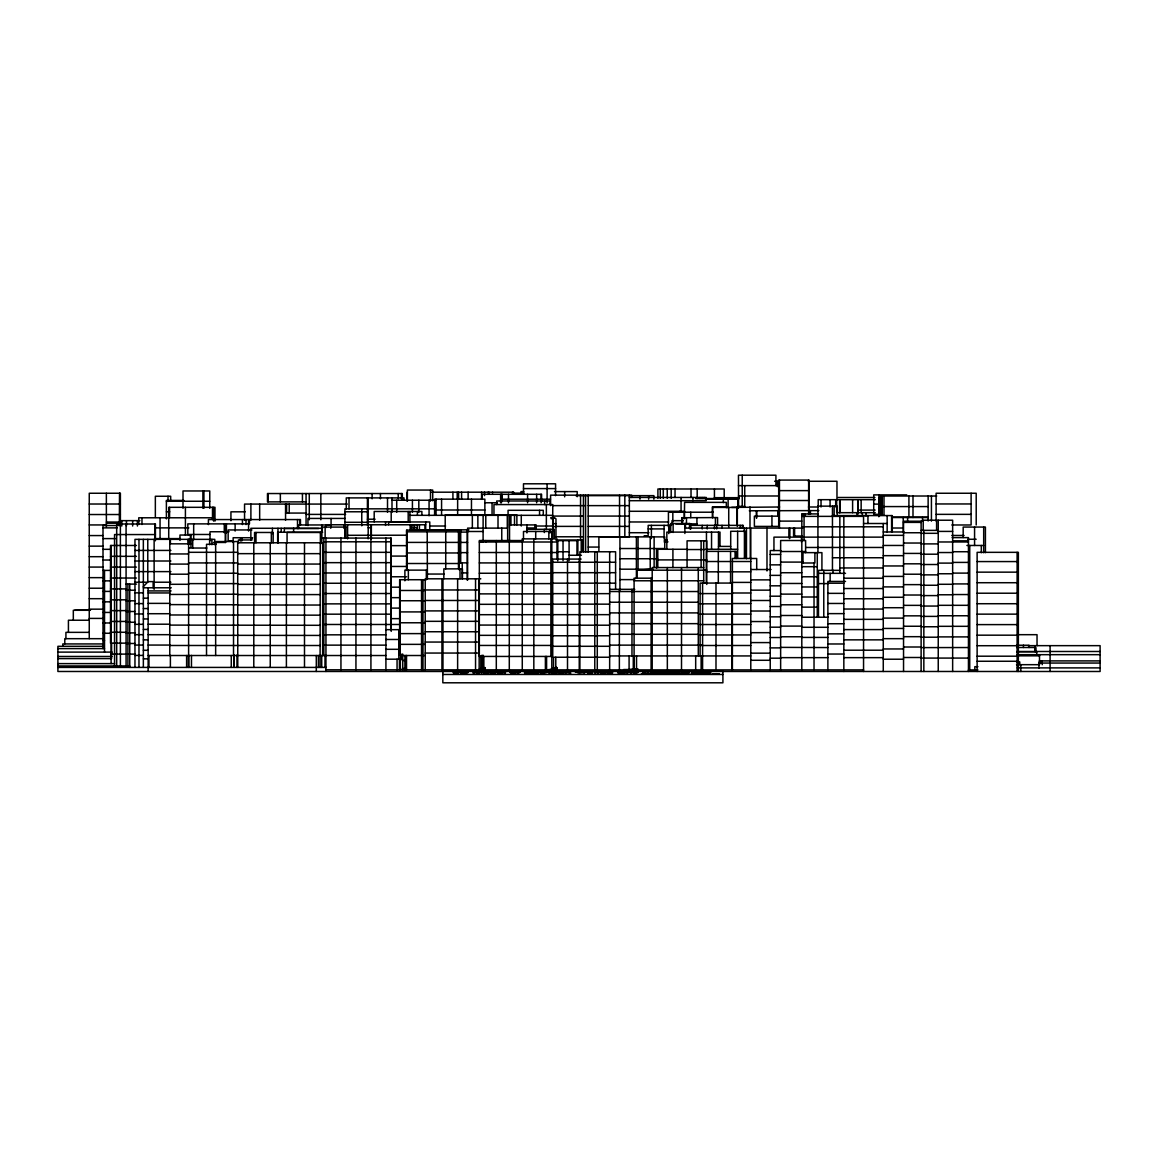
<?xml version="1.0" encoding="UTF-8"?>
<svg xmlns="http://www.w3.org/2000/svg" width="1158" height="1158" viewBox="0 0 1158 1158"><rect width="100%" height="100%" fill="white"/><g stroke="black" fill="none" stroke-linecap="round" stroke-linejoin="round"><path stroke-width="1.5" d="M320.086 667.413L320.274 542.784M675.36 674.014L677.271 674.202L675.317 673.84M712.416 674.014L714.312 674.202L712.358 673.84M715.181 673.797L716.469 673.695L714.732 673.898M143.36 586.57L148.137 581.62L153.145 581.62L153.145 587.786M551.222 518.813L554.407 517.698L555.97 518.813L555.97 537.37M680.962 674.144C690.371 673.609 677.56 674.072 680.947 674.13M556.332 667.298L551.816 668.702L551.816 531.479M644.398 673.739C638.84 673.753 646.757 674.564 644.47 673.797M691.355 674.043L693.049 673.985M649.291 674.086L647.163 674.072L649.305 674.057M477.429 672.914L481.612 671.973L481.612 673.073L480.498 672.147M480.469 672.147C479.05 675.172 474.129 670.468 474.215 673.073L473.101 673.073L473.101 671.973L477.4 672.914M557.041 668.702L546.59 669.889L546.59 656.441M641.489 673.811L644.253 674.014L643.443 674.057M630.401 669.527L638.058 669.063M525.746 672.523L531.797 671.973L528.048 672.422L531.971 673.073L525.746 672.697M557.041 668.267L553.553 667.833L556.998 667.573M704.701 673.753L705.772 674.202L704.339 673.898M637.045 578.189L637.045 570.185L652.128 569.186M641.662 570.185L653.329 569.403M642.082 673.739L642.878 673.739M642.56 673.753L641.489 673.956L643.226 674.173M551.078 517.887L554.407 517.698L551.063 517.698M493.337 673.087C497.636 672.103 487.561 672.436 492.888 672.986M695.524 674.217L696.566 673.71L694.018 673.985L696.103 674.028L694.51 674.028L695.321 674.173M602.652 672.364C598.339 672.697 608.095 672.595 603.014 672.364M693.106 672.364C688.793 672.697 698.549 672.595 693.468 672.364M700.662 673.695L699.143 673.956L701.068 674.217M645.18 673.855L643.631 673.855M701.241 674.159L702.747 674.043L699.736 673.999L702.689 673.84L701.068 673.753M609.759 672.364L608.022 672.682L611.525 672.682L606.908 672.682L612.539 673.073L612.539 671.973L610.194 672.262M463.736 672.943L466.804 672.509L461.81 672.103L461.81 672.943M651.954 674.144L653.358 673.956L650.535 673.71L653.908 673.956L651.94 673.768M774.615 481.279L778.929 481.279M808.327 481.279L836.973 481.279L836.973 500.14M738.471 485.622L778.856 485.622M523.488 488.589L555.579 488.589M778.697 490.616L809.037 490.616M523.778 491.6L521.013 491.6L521.013 493.105M554.508 491.6L577.205 491.6L577.205 496.724M431.702 492.193L513.718 492.193L513.718 494.292M512.907 493.105L523.778 493.105M906.757 494.886L873.725 494.886L873.725 514.311L879.067 514.311L879.067 494.886M575.844 495.653L653.865 495.653L653.865 499.17M738.471 495.986L778.856 495.986M936.735 496.015L879.877 496.015L879.877 515.571M629.344 497.448L706.235 497.448L706.235 500.69L629.344 500.69M838.03 497.491L874.898 497.491M879.877 497.448L878.806 497.448L878.806 516.743M714.428 497.679L739.296 497.679M695.697 498.519L739.296 498.519M501.588 499.214L541.09 499.214M542.06 499.214L550.484 499.214M706.235 499.098L738.558 499.098M875.303 499.677L818.199 499.677L818.199 507.001L808.414 507.001M183.89 500.43L166.39 500.43L166.39 518.9M391.997 500.227L435.611 500.227M778.697 500.517L809.037 500.517M166.39 501.255L209.757 501.255M305.755 501.877L267.484 501.877L267.484 493.54L402.304 493.54L402.304 498.91M485.072 502.775L497.231 502.775M89.253 504.019L120.389 504.019M936.113 503.962L971.113 503.962M347.371 504.077L244.555 504.077L244.555 520.072M873.725 504.121L879.067 504.121M552.366 505.626L585.543 505.626M588.206 505.626L629.344 505.626M817.924 506.147L837.277 506.147L837.277 515.585M738.471 506.379L744.724 506.379M879.877 506.582L881.325 506.582M882.237 506.582L928.137 506.582M727.904 506.958L712.373 506.958L712.373 517.597M779.609 507.001L731.668 507.421M712.749 507.421L737.328 507.421M878.806 507.942L879.877 507.942M435.611 508.84L344.925 508.84L344.925 525.775M434.597 509.998L484.869 509.998M857.629 510.085L875.13 510.085M749.313 510.779L818.822 510.591M629.344 511.286L681.063 511.286L681.063 497.448M679.587 511.315L684.595 511.315M344.925 511.778L367.419 511.778M166.39 511.793L169.719 511.793M245.221 511.822L230.934 511.822L230.934 520.738M713.386 512.212L668.427 512.212L668.427 526.832M777.8 512.676L778.697 512.676M875.274 512.676L836.655 512.676L836.655 499.677M285.563 513.066L306.349 513.066M818.272 513.92L801.828 513.92L801.799 669.889M306.059 514.398L345.591 514.398M936.113 514.355L971.113 514.355M89.253 514.528L120.389 514.528M409.918 515.324L552.757 515.324M832.457 515.585L892.282 515.585L892.282 531.783M552.366 516.077L583.444 516.077M588.206 516.077L629.344 516.077M778.697 516.15L754.379 516.15L754.379 526.412L778.697 526.412L778.697 480.078L809.037 480.078L808.921 514.21M801.828 516.367L839.492 516.367M839.84 516.367L863.55 516.367M892.89 517.09L928.137 517.09M892.76 517.525L928.137 517.525M212.507 517.785L138.743 517.785L138.743 524.516M345.185 518.437L307.941 518.437L307.941 525.587M367.419 519.218L375.12 519.218M120.389 520.637L139.872 520.637M683.336 520.666L672.002 520.666L672.002 523.85M778.697 521.114L801.77 521.114M923.389 521.216L903.544 521.216L903.544 671.481M106.391 522.041L119.535 522.041M629.344 521.969L668.586 521.969M344.925 522.287L367.419 522.287M903.544 522.388L921.117 522.388M106.391 523.199L118.724 523.199M863.55 523.503L887.158 523.503M552.858 523.662L555.97 523.662M675.751 523.894L696.928 523.894M425.695 524.762L326.238 524.762L326.238 527.527M89.253 524.936L106.362 524.936M120.389 524.936L119.535 524.936L119.636 493.25L119.535 525.587M331.029 524.965L298.634 524.965L298.634 528.569M509.534 524.921L536.212 524.921L536.212 529.322M951.862 524.979L971.113 524.979L971.113 493.25M671.524 525.356L648.176 525.356L648.176 535.749L644.166 535.749M690.805 525.356L743.277 525.356L743.277 528.091M117.305 525.529L103.004 525.529L103.004 648.596M429.546 526.021L445.613 526.021M535.604 526.021L552.757 526.021M555.883 526.383L583.444 526.383M588.206 526.383L629.344 526.383M552.858 526.557L555.97 526.557M801.828 526.803L839.492 526.803M839.84 526.803L883.265 526.803M103.004 527.874L117.132 527.874M154.636 527.874L188.855 527.874M368.143 527.773L371.182 527.773M413.406 527.773L416.547 527.773M526.933 527.976L536.212 527.976M684.87 528.091L802.711 528.091M893.035 528.019L903.24 528.019M322.59 528.28L250.866 528.28L250.866 539.946M284.636 528.526L318.609 528.526M648.176 528.916L664.084 528.916M526.933 529.322L554.291 529.322L554.291 538.282M468.947 529.785L415.201 530.147M251.937 529.944L228.155 529.944L228.155 540.786L233.25 540.786M921.117 530.378L938.241 530.378M467.615 531.493L483.089 531.493M552.684 531.479L523.488 531.479L523.488 538.875M938.241 531.406L952.643 531.406M229.11 531.754L210.018 531.754L210.018 540.685M406.545 531.826L458.481 531.826M883.265 531.971L904.137 531.971M322.662 532.231L277.659 532.231L277.659 542.957M460.117 532.101L467.615 532.101M321.866 532.477L287.068 532.477L287.068 542.784M629.344 532.709L648.972 532.709M903.544 532.752L921.117 532.752M921.117 533.317L938.241 533.317M155.418 534.562L114.555 534.562L114.555 665.951M209.873 534.475L187.813 534.475L187.813 523.879L249.448 523.879L249.448 519.566M347.588 535.3L406.646 535.213M883.265 535.343L903.544 535.343M89.253 535.575L102.932 535.575M951.862 535.459L964.107 535.459M802.219 536.053L793.577 536.053L793.577 528.091M555.883 536.776L583.444 536.776M588.206 536.776L629.344 536.776L629.344 495.161M839.492 537.138L773.949 537.138L773.949 550.557M839.84 537.138L883.265 537.138M252.603 537.732L233.149 537.732L233.149 542.653M952.151 537.616L968.45 537.616L968.45 671.481M321.808 538.079L391.216 538.079L391.216 631.385M103.004 538.6L115.366 538.6M154.636 538.6L180.402 538.6M250.866 538.702L252.111 538.702M967.798 539.266L976.165 539.266M252.111 539.946L238.432 539.946L238.432 543.377M556.043 540.077L583.053 540.077L583.053 550.991M664.084 540.164L667.196 540.164M523.315 540.54L479.325 540.54L479.325 656.441L551.874 656.441M556.477 540.656L577.871 540.656M952.643 540.829L968.45 540.829M323.849 541.799L391.216 541.799M664.084 541.843L667.978 541.843M479.325 542.002L556.998 542.002M938.241 541.973L968.45 541.973M406.545 542.407L458.481 542.407M460.117 542.422L467.615 542.422M213.434 542.465L225.593 542.465L225.593 531.754M237.766 542.784L322.662 542.784L322.662 655.515M903.544 543.03L921.117 543.03M169.777 543.84L190.94 543.84M921.117 543.898L938.241 543.898M216.257 544.289L206.529 544.289L206.529 655.515M136.441 545.476L110.517 545.476L110.517 643.139L126.077 643.139M883.265 545.461L903.544 545.461M966.887 545.476L983.692 545.476M390.868 545.635L406.646 545.635M89.253 546.142L102.932 546.142M718.481 546.417L730.698 546.417M588.206 547.068L598.657 547.068M805.794 547.459L839.492 547.459M839.84 547.459L883.265 547.459M188.624 548.038L206.891 548.038M619.935 548.53L664.735 548.53L664.735 536.892L598.889 536.892L598.889 551.28M103.004 549.326L110.068 549.326M687.07 549.268L656.499 549.268L656.499 568.216M705.931 549.268L737.632 549.268M687.07 549.543L706.756 549.543M134.965 550.426L170.892 550.426M780.839 550.557L770.229 550.557L770.229 669.889M780.637 551.512L805.606 551.512M557.809 551.773L569.085 551.773M952.643 551.729L968.45 551.729M188.624 552.308L237.694 552.308M323.849 552.337L391.216 552.337M479.325 552.525L556.998 552.525M938.241 552.54L952.643 552.54M460.117 552.641L467.615 552.641M406.545 552.959L458.481 552.959M903.544 553.423L921.117 553.423M237.766 553.654L320.274 553.654M169.777 553.958L188.609 553.958M921.117 554.204L938.241 554.204M770.229 554.436L780.637 554.436M569.041 555.261L581.432 555.261M883.265 555.666L903.544 555.666M390.868 556.086L406.646 556.086M110.517 556.332L136.441 556.332M89.253 556.694L102.932 556.694M832.457 557.751L839.492 557.751M839.84 557.751L883.265 557.751M619.935 558.735L657.657 558.735M581.128 559.082L552.713 559.082L552.742 657.237L609.658 657.237M103.004 560.023L110.068 560.023M656.499 559.893L706.756 559.893M134.965 561.008L170.892 561.008M706.293 561.514L730.582 561.514M732.392 561.514L750.789 561.514M977.12 561.572L1018.36 561.572M780.637 562.093L802.986 562.093M552.713 562.252L615.593 562.252M952.643 562.412L968.45 562.412M323.849 562.658L391.216 562.658M460.117 562.86L467.615 562.86M479.325 562.918L551.874 562.918M188.624 562.933L237.694 562.933M801.799 562.991L814.885 562.991L814.885 552.641M938.241 563.106L952.643 563.106M406.545 563.512L458.481 563.512M903.544 563.816L921.117 563.816M169.777 564.091L188.609 564.091M237.766 564.062L320.274 564.062M921.117 564.511L938.241 564.511M770.229 564.858L780.637 564.858M883.265 565.958L903.544 565.958M390.868 566.45L406.646 566.45M801.799 566.696L817.273 566.696M89.253 567.073L102.932 567.073M110.517 567.116L136.441 567.116M703.702 567.565L652.2 567.565L652.2 669.889M839.84 567.956L883.265 567.956M619.935 569.186L652.822 569.186M750.789 569.519L771.069 569.519M427.201 570.127L404.895 570.127L404.895 580.809M637.045 570.185L706.756 570.185M839.84 570.344L818.489 570.344L818.489 617.228M103.004 570.402L110.618 570.402M134.965 571.618L170.892 571.618M706.293 571.835L730.582 571.835M732.392 571.835L750.789 571.835M977.12 572.153L1018.36 572.153M552.713 572.689L615.593 572.689M780.637 572.732L801.799 572.732M323.849 572.964L391.216 572.964M461.897 572.906L467.615 572.906M188.624 573.253L237.694 573.253M479.325 573.253L551.874 573.253M952.643 573.109L968.45 573.109M818.489 573.34L845.528 573.34M938.241 573.76L952.643 573.76M169.777 574.194L188.609 574.194M237.766 574.18L320.274 574.18M427.201 574.05L444.064 574.05M903.544 574.209L921.117 574.209M921.117 574.86L938.241 574.86M770.229 575.367L780.637 575.367M883.265 576.409L903.544 576.409M390.868 576.771L406.646 576.771M801.799 576.785L817.273 576.785M89.253 577.654L102.932 577.654M110.517 578.03L136.441 578.03M652.2 578.189L634.092 578.189L634.092 655.935M843.835 578.204L883.265 578.204M480.816 578.812L425.232 578.812L425.232 669.802M619.935 579.608L634.743 579.608M750.789 579.869L770.229 579.869M103.004 580.867L110.618 580.867M634.092 580.78L703.702 580.78M845.528 581.432L827.883 581.432L827.883 669.889M134.965 582.213L147.775 582.213L147.775 539.353M154.13 582.213L170.892 582.213M732.392 582.402L750.789 582.402M977.12 582.72L1018.36 582.72M552.713 583.169L615.593 583.169M732.392 583.067L700.112 583.067L700.112 655.935M323.849 583.256L391.216 583.256M827.883 583.212L843.835 583.212M188.624 583.618L237.694 583.618M479.325 583.589L551.874 583.589M780.637 583.473L801.799 583.473M818.489 583.603L828.39 583.603M126.077 584.11L136.514 584.11M952.643 583.921L968.45 583.921M169.777 584.298L188.609 584.298M237.766 584.327L320.274 584.327M938.241 584.283L952.643 584.283M903.544 584.631L921.117 584.631M921.117 585.253L938.241 585.253M770.229 585.818L780.637 585.818M801.799 586.976L817.273 586.976M883.265 586.903L903.544 586.903M390.868 587.164L399.64 587.164M143.36 587.786L171.268 587.786M89.253 588.221L102.932 588.221M843.835 588.525L883.265 588.525M110.517 588.901L126.077 588.901M609.658 589.335L634.743 589.335M425.232 589.972L479.166 589.972M750.789 590.146L770.229 590.146M126.077 590.218L134.965 590.218M399.655 590.479L425.232 590.479M148.137 590.913L171.109 590.913M103.004 591.405L110.618 591.405M609.658 591.535L698.288 591.535M134.965 592.853L143.346 592.853M148.137 592.954L169.777 592.954M732.392 592.997L750.789 592.997M977.12 593.214L1018.36 593.214M323.849 593.518L391.216 593.518M827.883 593.359L843.835 593.359M552.713 593.649L609.658 593.649M700.112 593.591L732.392 593.591M479.325 593.88L551.874 593.88M188.624 594.242L237.708 594.242M780.637 594.126L801.799 594.126M169.777 594.43L188.609 594.43M237.766 594.59L320.274 594.59M952.643 594.546L968.45 594.546M938.241 594.778L952.643 594.778M903.544 595.024L921.117 595.024M921.117 595.588L938.241 595.588M770.229 596.196L780.637 596.196M801.799 597.007L817.273 597.007M883.265 597.282L903.544 597.282M390.868 597.658L399.64 597.658M143.36 598.165L148.137 598.165M89.253 598.686L102.932 598.686M843.835 598.758L883.265 598.758M110.517 599.815L126.077 599.815M425.232 600.481L479.166 600.481M750.789 600.495L770.229 600.495M126.077 600.799L134.965 600.799M399.655 600.741L425.232 600.741M103.004 601.842L110.618 601.842M609.658 602.232L698.288 602.232M148.137 603.376L169.777 603.376M134.965 603.607L143.346 603.607M732.392 603.521L750.789 603.521M827.883 603.463L843.835 603.463M323.849 603.868L391.216 603.868M700.112 603.825L732.392 603.825M977.12 603.723L1018.36 603.723M552.713 604.158L609.658 604.158M479.325 604.317L551.874 604.317M169.777 604.606L237.708 604.765M780.637 604.794L801.799 604.794M237.766 605.041L320.274 605.041M903.544 605.359L921.117 605.359M938.241 605.316L968.45 605.316M921.117 606.054L938.241 606.054M770.229 606.517L780.637 606.517M801.799 607.139L817.273 607.139M883.265 607.718L903.544 607.718M390.868 608.109L399.64 608.109M143.36 608.543L148.137 608.543M89.253 609.166L102.932 609.166M843.835 609.036L883.265 609.036M90.527 609.89L74.648 610.28M90.367 610.28L73.316 610.28L73.316 620.225M110.517 610.613L126.077 610.613M425.232 610.903L479.166 610.903M750.789 611.019L770.229 611.019M126.077 611.496L134.965 611.496M399.655 611.916L425.232 611.916M103.004 612.437L110.618 612.437M609.658 612.9L698.288 612.9M148.137 613.711L169.777 613.711M827.883 613.624L843.835 613.624M134.965 613.957L143.346 613.957M323.849 614.174L391.216 614.174M700.112 614.102L750.789 614.102M977.12 614.145L1018.36 614.145M479.325 614.695L551.874 614.695M552.713 614.652L609.658 614.652M169.777 614.97L320.274 615.173M780.637 615.491L801.799 615.491M938.241 615.752L968.45 615.752M903.544 615.839L921.117 615.839M921.117 616.389L938.241 616.389M770.229 616.852L780.637 616.852M801.799 617.228L828.39 617.228M883.265 618.111L903.544 618.111M89.253 618.415L102.932 618.415M390.868 618.633L399.64 618.633M143.36 618.951L148.137 618.951M843.835 619.356L883.265 619.356M89.18 620.225L68.423 620.225L68.423 632.355M110.517 621.455L126.077 621.455M425.232 621.325L479.166 621.325M750.789 621.542L770.229 621.542M126.077 622.251L134.965 622.251M103.004 622.975L110.618 622.975M399.655 622.772L425.232 622.772M609.658 623.655L698.288 623.655M827.883 623.742L843.835 623.742M134.965 624.321L143.346 624.321M148.137 624.205L169.777 624.205M323.849 624.48L400.35 624.48M700.112 624.524L750.789 624.524M977.12 624.611L1018.36 624.611M169.777 625.103L320.274 625.306M479.325 625.074L551.874 625.074M552.713 625.204L609.658 625.204M780.637 626.087L801.799 626.087M903.544 626.246L921.117 626.246M938.241 626.319L968.45 626.319M921.117 626.753L938.241 626.753M770.229 627.187L780.637 627.187M801.799 627.289L827.883 627.289M883.265 628.447L903.544 628.447M143.36 629.431L148.137 629.431M385.918 629.663L400.35 629.663M843.835 629.59L883.265 629.59M425.232 631.747L479.166 631.747M89.253 632.355L65.919 632.355L65.919 638.68M110.517 632.268L126.077 632.268M750.789 632.673L770.229 632.673M126.077 632.905L134.965 632.905M103.004 633.267L110.618 633.267M399.655 633.614L425.232 633.614M827.883 633.86L843.835 633.86M609.658 634.294L698.288 634.294M134.965 634.671L143.346 634.671M148.137 634.671L169.777 634.671M1017.39 634.685L1037.032 634.685L1037.032 645.657M323.849 634.83L385.918 634.83M700.112 634.946L750.789 634.946M169.777 635.264L320.274 635.438M977.12 635.177L1018.36 635.177M479.325 635.337L551.874 635.337M552.713 635.756L609.658 635.756M903.544 636.683L921.117 636.683M780.637 636.77L801.799 636.77M938.241 636.9L968.45 636.9M921.117 637.204L938.241 637.204M801.799 637.421L827.883 637.421M770.229 637.537L780.637 637.537M883.265 638.666L903.544 638.666M102.932 638.68L64.79 638.68L64.79 643.935M385.918 639.477L398.815 639.477M143.36 639.867L148.137 639.867M843.835 639.853L883.265 639.853M103.004 640.504L104.524 640.504M425.232 642.053L479.166 642.053M750.789 642.589L770.229 642.589M126.077 643.486L134.965 643.486M102.946 643.935L62.807 643.935L62.807 646.309M827.883 643.978L843.835 643.978M399.655 644.355L425.232 644.355M134.965 645.064L143.346 645.064M148.137 645.064L169.777 645.064M323.849 645.136L385.918 645.136M609.658 645.136L701.907 645.136M1016.507 645.238L1029.057 645.238L1029.057 647.496M169.777 645.484L320.274 645.513M479.325 645.44L551.874 645.44M700.112 645.498L750.789 645.498M1028.101 645.657L1100.1 645.657L1100.1 671.481L57.9 671.481L57.9 646.309L103.308 646.309M977.12 645.715L1018.36 645.715M552.713 646.294L609.658 646.294M903.544 647.004L921.117 647.004M780.637 647.38L827.883 647.554M968.45 647.539L921.117 647.611M1016.608 647.496L1035.715 647.496L1035.715 651.491M770.229 647.887L780.637 647.887M57.9 648.596L104.524 648.596M883.265 648.958L903.544 648.958M385.918 649.305L398.815 649.305M843.835 650.203L883.265 650.203M143.36 650.289L148.137 650.289M1016.869 651.491L1100.1 651.491M1016.869 651.766L1036.743 651.766M57.9 652.113L112.138 652.113M425.232 653.054L479.166 653.054M750.789 653.155L770.229 653.155M111.096 654.111L134.965 654.111M827.883 654.038L843.835 654.038M1017.231 654.675L1100.1 654.675M134.965 655.414L143.346 655.414M148.137 655.515L385.918 655.529M425.232 655.515L399.655 655.515L399.655 579.724L426.318 579.724L426.318 570.127M609.658 655.935L750.789 655.935M1018.012 655.833L1039.508 655.833M977.12 656.195L1018.36 656.195M57.9 656.47L111.95 656.47M780.637 657.643L827.883 657.643M843.835 657.643L883.265 657.643M903.544 657.498L921.117 657.498M770.229 658.178L780.637 658.178M921.117 658.077L968.45 658.077M57.9 658.598L111.602 658.598L111.602 643.139M143.36 658.844L148.137 658.844M385.918 659.192L402.043 659.192L402.043 654.256M883.265 659.22L903.544 659.22M750.789 660.277L770.229 660.277M402.289 660.48L405.792 660.48M1039.508 660.9L1100.1 660.9M977.12 661.261L1018.36 661.261M1016.536 661.898L1019.749 661.898L1019.749 664.678M1100.1 663.056L1038.958 663.056L1038.958 668.108M57.9 663.621L114.555 663.621M1016.521 664.678L1039.508 664.678L1039.508 654.675M57.9 665.951L129.754 665.951M977.931 666.69L974.833 666.69L974.833 669.917M57.9 667.413L326.281 667.413M481.945 667.645L485.376 667.645M553.553 667.833L556.68 667.833M1017.274 667.891L1100.1 667.891M402.289 668.513L406.415 668.513M480.816 668.427L485.376 668.427M479.166 669.136L484.131 669.136M637.971 669.527L623.684 669.527L623.684 671.481M325.948 669.802L629.084 669.889L629.084 655.935M631.255 669.889L863.55 669.889M968.45 669.917L977.931 669.917M968.45 670.916L977.12 670.916M626.768 672.118L627.868 672.118M516.786 672.378L517.756 672.277M518.856 672.277L520.116 672.378M626.768 672.277L627.868 672.277M628.924 672.378L629.735 672.277M630.835 672.277L631.935 672.378M697.116 672.378L697.912 672.277M699.012 672.277L700.112 672.378M705.208 673.84L708.624 673.84L705.917 673.84M677.835 674.057L679.355 674.057M697.145 674.057L698.679 674.057M442.834 674.463L722.91 674.463M683.35 673.087L686.68 672.668L681.049 672.277L681.049 673.391C692.339 672.118 679.283 671.987 683.075 672.972M643.457 673.855L644.036 673.71M702.906 672.943C709.42 673.565 705.902 671.133 701.69 672.986M692.455 672.943C699.114 673.565 695.393 671.104 691.254 672.986M1050.089 645.657L1050.089 671.481M1042.229 660.9L1042.229 664.678M1039.363 654.675L1039.363 655.833M1039.363 661.044L1039.363 664.533M1036.743 651.491L1036.743 654.675M1035.498 647.496L1035.498 651.491M1035.266 647.496L1035.266 651.491M1034.876 645.657L1034.876 651.491M1023.426 645.238L1023.426 647.496M1020.806 664.678L1020.806 671.481M1018.36 671.481L1018.36 552.337L977.12 552.337L977.12 671.481M1017.115 552.337L1017.115 671.481M985.415 552.656L985.415 527.064L963.181 527.064L963.181 537.529M983.692 527.064L983.692 552.699M981.318 545.476L981.318 552.713M976.208 524.979L976.208 493.25L936.113 493.25L936.113 521.129M974.573 527.064L974.573 545.476M969.738 545.476L969.738 669.917M969.087 669.917L969.087 670.916M952.643 671.481L952.643 520.217L923.215 520.217L923.215 530.378M938.241 520.217L938.241 671.481M936.59 520.217L936.59 530.378M931.423 496.015L931.423 521.129M928.137 496.015L928.137 521.028M923.838 530.378L923.838 671.481M922.521 517.525L922.521 521.028M921.117 521.216L921.117 671.481M912.996 496.015L912.996 517.525M908.914 496.015L908.914 517.525M907.597 517.525L907.597 521.028M903.24 517.525L903.24 531.565M891.602 515.585L891.602 531.971M887.158 515.585L887.158 531.971M883.988 496.015L883.988 515.339M883.265 523.503L883.265 671.481M882.237 496.015L882.237 515.339M881.325 496.015L881.325 515.339M867.95 515.585L867.95 523.503M866.01 512.676L866.01 516.251M863.55 515.585L863.55 671.481M862.319 512.676L862.319 516.28M861.147 499.677L861.147 512.676M858.049 512.676L858.049 499.677L857.977 514.138M857.021 512.676L857.021 516.121M852.606 499.677L852.606 512.676M843.835 515.585L843.835 671.481M839.97 499.677L839.97 512.676M839.84 515.585L839.84 573.34M839.637 499.677L839.637 512.676M835.7 499.677L835.7 506.9M834.151 506.147L834.151 515.585M833.007 570.344L833.007 573.34M832.457 506.147L832.457 570.344M830.083 499.677L830.083 507.001M830.141 573.34L830.141 581.432M823.772 570.344L823.772 617.228M821.919 570.344L821.919 552.641L802.986 552.641L802.986 562.991M821.036 499.677L821.036 507.001M817.939 506.147L817.924 552.641M817.273 552.641L817.273 617.228M814.031 562.991L814.031 669.889M810.412 510.591L810.412 514.08M808.631 480.078L808.631 514.224M805.606 552.641L805.606 540.511L780.637 540.511L780.637 669.889M805.317 513.92L805.317 516.367M804.057 513.92L804.057 540.569M802.219 513.92L802.219 516.367M801.481 537.138L801.481 542.161M794.605 528.091L794.605 536.053M789.742 528.091L789.742 538.557M789.336 538.557L789.336 528.091L789.264 537.023M779.45 480.078L779.45 528.048M778.581 507.001L778.581 510.779M778.147 512.676L778.147 516.15M777.8 510.779L777.8 516.265M777.351 481.279L777.351 486.664M775.918 485.622L775.918 475.2L738.471 475.2L738.558 507.957M771.937 516.15L771.937 526.412M766.987 528.091L766.987 570.966M756.782 510.779L756.782 517.944M756.71 569.519L756.71 558.489L732.392 558.489L732.392 669.889M756.304 510.779L756.304 517.944M750.789 528.091L750.789 669.889M750.268 528.091L750.268 558.46M749.993 506.958L749.993 528.468M746.461 528.091L746.461 558.706M745.68 558.156L745.68 531.29L730.698 531.29L730.698 549.268M744.724 485.622L744.724 507.001M744.42 531.29L744.42 558.156M744.232 528.091L744.232 531.696M742.235 475.2L742.235 506.379M742.408 525.356L742.408 528.091M740.208 525.356L740.208 528.091M737.907 498.519L737.907 507.957M737.632 531.29L737.632 558.272M737.328 506.958L737.328 526.398M736.937 507.421L736.937 525.5M736.517 558.489L736.517 551.382L706.293 551.382L706.293 583.067M735.822 497.679L735.822 498.519M735.084 551.382L735.084 558.489M734.548 497.679L734.548 498.519M732.001 583.067L732.001 669.889M730.582 551.382L730.582 583.067M728.729 507.421L728.729 527.151M728.121 498.519L728.121 507.957M726.327 507.725L726.327 502.369L684.581 502.369L684.392 518.784L684.291 512.212M724.199 497.679L724.199 488.994L657.903 488.994L657.903 498.316M723.359 498.519L723.359 502.644M722.027 525.356L722.027 528.091M720.001 546.417L720.001 532.115L666.834 532.115L666.834 549.268M718.481 532.115L718.481 549.268M718.307 551.382L718.307 583.067M717.569 525.356L717.569 517.583L681.845 517.742L681.845 523.966M716.686 525.356L716.686 528.945M715.991 583.067L715.991 669.889M715.673 497.679L715.673 498.519M715.427 517.583L715.427 525.356M714.428 488.994L714.428 498.519M714.472 525.356L714.472 528.945M712.662 506.958L712.749 517.742M711.548 532.115L711.548 549.268M707.205 525.356L707.205 528.945M706.756 584.457L706.756 540.829L687.07 540.829L687.07 567.565M706.452 532.115L706.452 549.268M704.165 497.448L704.165 498.519M703.702 540.829L703.702 583.067M702.588 583.067L702.588 669.889M702.211 525.356L702.211 528.96M702.081 497.448L702.081 498.519M701.126 540.829L701.126 567.565M701.126 655.935L701.126 669.889M700.011 497.448L700.011 498.519M698.288 567.565L698.288 655.935M697.188 488.994L697.188 498.519M696.928 517.583L696.928 525.356M695.683 655.935L695.683 669.889M692.947 497.448L692.947 500.69M691.022 488.994L691.022 497.448M690.733 512.212L690.733 517.597M690.805 523.894L690.805 528.96M690.255 523.894L690.255 529.293M690.096 528.091L690.096 523.546L670.699 523.546L670.699 532.492M689.488 523.546L689.488 528.091M686.477 517.583L686.477 523.894M685.464 523.546L685.464 528.091M684.87 523.546L684.87 533.491M682.525 517.583L682.525 523.894M682.076 517.742L682.076 523.966M681.512 567.565L681.512 669.889M675.042 488.994L675.042 497.448M673.131 523.546L673.131 532.492M672.827 512.212L672.827 522.07M672.914 549.268L672.914 567.565M671.191 488.994L671.191 498.316M669.889 525.356L669.889 532.564M668.745 525.356L668.745 533.592M667.24 488.994L667.24 498.316M667.341 567.565L667.341 669.889M664.084 525.356L664.084 538.557M663.302 488.994L663.302 498.316M660.263 488.994L660.263 498.316M657.787 549.268L657.787 567.565M654.125 536.892L654.125 567.434M651.389 525.356L651.389 538.557M651.1 578.189L651.1 669.889M650.217 536.892L650.217 569.186M648.654 495.653L648.654 499.17M639.969 495.653L639.969 499.17M638.058 536.892L638.058 569.186M636.393 536.892L636.393 577.871M636.538 655.935L636.538 669.889M634.266 655.935L634.266 669.063M633.281 655.935L633.281 669.527M631.964 589.335L631.964 655.935M631.689 497.448L631.689 495.161L550.6 495.161L550.6 505.626M631.255 669.527L631.255 671.481M624.828 495.161L624.828 536.776M619.935 536.892L619.935 590.218M619.544 495.161L619.544 536.776M619.371 589.335L619.371 669.889M615.593 589.335L615.593 551.773L579.897 551.773L579.897 669.889M609.658 551.773L609.658 669.889M597.282 551.773L597.282 669.889M594.778 551.773L594.778 669.889M588.206 495.161L588.206 552.236M585.543 495.161L585.644 552.366M583.444 495.161L583.444 552.308M581.229 540.077L581.229 552.583M580.549 495.161L580.549 539.874M579.246 559.082L579.246 669.889M577.871 540.077L577.871 555.261M576.959 540.656L576.959 555.261M569.085 540.656L569.085 560.66M567.507 559.082L567.507 669.889M564.655 491.6L564.655 496.854M563.034 540.656L563.034 560.66M557.809 540.656L557.809 560.79M556.998 559.459L556.998 538.875L522.272 538.875L522.272 669.889M555.782 657.237L555.782 669.889M555.579 495.682L555.579 483.798L523.488 483.798L523.488 494.292M553.553 657.889L553.553 668.702M552.858 518.813L552.858 530.161M552.684 538.499L552.757 504.57L493.959 504.57L493.959 515.324M551.396 668.702L551.396 669.889M550.875 538.875L550.875 656.441M550.108 504.57L550.108 500.98L496.724 500.98L496.724 504.57M550.093 529.322L550.093 532.912M548.849 531.479L548.849 538.875M547.097 483.798L547.097 502.789M546.359 504.57L546.359 529.597M545.389 656.441L545.389 669.889M544.622 500.98L544.622 504.57M544.347 529.322L544.347 532.564M543.276 515.324L543.276 510.302L508.072 510.302L508.072 515.324M541.582 501.486L541.582 494.292L481.96 494.292L481.96 499.387M541.09 494.292L541.09 502.775M539.556 510.302L539.556 515.324M536.646 494.292L536.646 502.775M535.705 531.479L535.705 538.875M534.851 524.921L534.851 529.322M533.824 538.875L533.824 669.889M527.585 494.292L527.585 502.775M526.933 524.921L526.933 532.926M523.387 491.6L523.387 493.105M521.274 515.324L521.274 526.021M516.873 524.921L516.873 514.934L445.208 514.934L445.208 529.785M514.514 514.934L514.514 524.921M513.037 492.193L513.037 494.292M512.762 492.193L512.762 494.292M512.502 492.193L512.502 494.292M510.939 514.934L510.939 524.921M509.534 514.934L509.534 541.032M509.288 540.54L509.288 669.889M508.492 494.292L508.492 502.775M507.653 514.934L507.653 540.54M507.392 514.934L507.392 528.12L467.615 528.12L467.615 580.115M502.21 494.292L502.21 501.313M501.761 528.12L501.761 540.54M501.457 494.292L501.457 502.775M500.618 494.292L500.618 502.775M498.012 514.934L498.012 528.12M496.304 540.54L496.304 669.889M492.599 492.193L492.599 493.105M492.063 502.775L492.063 515.324M488.994 492.193L488.994 494.292M488.14 492.193L488.14 493.105M485.781 514.934L485.781 528.12M485.781 540.54L485.781 542.002M484.869 515.324L484.869 499.156L434.597 499.156L434.597 515.324M484.536 492.193L484.536 495.638M483.841 656.441L483.841 669.889M483.132 514.934L483.089 542.248M483.089 655.196L483.089 667.645M481.945 655.211L481.945 668.427M481.554 492.193L481.554 499.098M481.294 540.54L481.294 542.002M480.816 655.877L480.816 669.136M479.166 578.812L479.166 669.889M477.863 514.934L477.863 528.12M475.547 578.812L475.547 669.889M472.348 514.934L472.348 528.12M471.465 499.156L471.465 515.324M468.121 492.193L468.121 499.098M467.224 529.785L467.224 580.115M462.447 578.812L462.447 568.867L443.832 568.867L443.832 578.812M462.245 562.86L462.245 578.812M461.593 492.193L461.593 499.098M460.71 562.86L460.71 530.147L406.545 530.147L406.545 570.127M460.016 568.867L460.016 578.812M459.19 530.147L459.19 569.808M458.626 492.193L458.626 499.098M458.481 530.147L458.481 568.607M457.642 499.156L457.642 515.324M457.627 578.812L457.627 671.481M457.193 492.193L457.193 499.098M452.923 492.193L452.923 499.098M445.729 530.147L445.729 568.867M442.964 578.812L442.964 671.481M441.936 578.812L441.936 669.802M441.574 499.156L441.574 515.324M436.045 499.156L436.045 515.324M432.716 500.792L432.716 490.051L407.384 490.051L407.384 501.182M430.486 490.051L430.486 501.182M429.777 529.061L429.777 521.969L388.625 521.969L388.625 524.762M429.068 500.227L429.068 515.759M427.201 530.147L427.403 578.812M426.998 570.127L426.998 578.812M425.695 521.969L425.695 529.944M424.972 524.762L424.972 530.147M422.988 579.724L422.988 669.802M421.888 515.324L421.888 511.489L374.193 511.489L374.193 521.838M421.541 579.724L421.541 669.802M419.428 524.762L419.428 529.785M418.82 500.227L418.82 512.299M417.416 511.489L417.416 515.324M417.314 530.147L417.184 524.762M414.607 524.762L414.607 527.773M414.115 524.762L414.115 530.147M412.422 500.227L412.422 512.299M412.045 524.762L412.045 530.147M410.858 524.762L410.858 530.147M410.164 524.762L410.164 530.147M409.918 511.489L409.918 522.461M408.354 570.127L408.354 579.724M408.195 511.489L408.195 521.838L368.258 521.838L368.143 538.861M407.138 492.193L407.138 501.125M406.95 530.147L406.95 570.532M406.53 655.515L406.53 669.802M406.082 655.515L406.082 669.802M404.895 655.558L404.895 669.802M403.983 500.227L403.983 497.897L346.271 497.897L346.271 508.84M402.752 654.111L402.752 669.802M401.493 493.54L401.493 498.953M401.131 654.256L401.131 659.192M400.35 657.599L400.35 669.802M400.06 579.724L400.06 655.515M399.438 659.192L399.438 669.802M398.815 629.663L398.815 659.192M398.251 493.54L398.251 498.809M397.064 659.192L397.064 669.802M396.716 500.227L396.716 512.299M391.997 497.897L391.997 512.299M391.201 511.489L391.201 521.838M390.883 538.079L390.883 629.663M387.51 497.897L387.51 512.299M385.918 538.079L385.918 669.802M385.556 521.838L385.556 525.442M380.432 493.54L380.432 498.809M372.123 493.54L372.123 498.809M371.356 524.762L371.356 538.687M371.182 524.762L371.182 538.89M370.922 538.079L370.922 669.802M368.041 497.897L368.041 524.415M367.419 497.897L367.419 525.225M361.759 508.84L361.759 525.775M355.94 538.079L355.94 669.802M349.021 497.897L349.021 508.84M347.588 524.762L347.588 538.861M347.096 538.079L347.096 527.093L321.938 527.093L321.808 543.507M345.258 527.093L345.258 538.079M344.983 527.093L345.113 538.079M343.883 524.762L343.883 528.28M340.944 538.079L340.944 669.802M331.072 518.437L331.072 525.587M330.754 524.762L330.754 528.28M325.948 538.079L325.948 671.481M325.137 527.093L325.137 538.079M324.993 655.529L324.993 667.413M323.849 538.079L323.849 655.529M321.678 524.965L321.721 532.231M321.721 655.529L321.721 667.413M320.838 493.54L320.838 519.783M320.375 532.477L320.375 542.784M318.407 655.515L318.407 667.413M316.308 655.515L316.308 671.481M309.273 493.54L309.273 519.783M306.059 493.54L306.059 525.182M304.496 542.784L304.496 667.413M302.441 493.54L302.441 501.877M300.458 524.979L300.458 519.566L208.411 519.566L208.411 524.588M300.081 519.566L300.081 524.965M297.505 519.566L297.505 528.569M293.611 528.28L293.611 532.231M289.225 504.077L289.225 513.066M286.605 504.077L286.605 513.066M286.402 542.784L286.402 667.413M285.563 504.077L285.563 520.231M284.347 528.28L284.347 532.231M281.191 528.28L281.191 532.231M280.352 493.54L280.352 501.877M277.978 528.28L277.978 542.957M273.129 542.784L273.216 532.477L254.572 532.477L254.572 542.784M272.405 528.28L272.405 533.664M271.334 532.477L271.334 542.784M270.248 542.784L270.248 667.413M268.063 493.54L268.063 501.877M259.667 504.077L259.667 520.246M256.005 532.477L256.005 542.784M253.79 542.784L253.79 667.413M250.895 504.077L250.895 520.145M248.579 519.566L248.579 531.073M246.003 519.566L246.003 524.588M242.456 519.566L242.456 524.588M241.776 537.732L241.776 541.003M240.546 537.732L240.546 541.003M237.766 667.413L237.694 541.553L215.649 541.553L215.649 655.515M236.97 654.95L236.97 667.413M235.132 523.879L235.132 531.073M234.177 654.95L234.177 667.413L234.104 655.515M233.525 541.553L233.525 655.515M231.267 655.515L231.267 667.413M226.418 523.879L226.418 532.868M225.868 523.879L225.868 532.825M225.405 531.754L225.405 542.465M224.276 523.879L224.276 532.709M214.983 521.114L214.983 507.32L168.721 507.32L168.721 538.6M214.766 544.709L214.766 539.353L134.965 539.353L134.965 667.413M213.622 507.32L213.593 521.114M212.507 507.32L212.507 519.566M211.885 539.353L211.885 544.709M209.757 508.275L209.757 490.963L183.007 490.963L183.007 508.275M209.627 539.353L209.627 544.709M203.924 490.963L203.924 508.275M202.896 490.963L202.896 508.275M193.676 523.879L193.676 539.758M192.72 539.353L192.72 548.27M191.475 655.414L191.461 667.413M190.954 547.444L190.954 535.039L179.968 535.039L179.968 540.323M190.361 535.039L190.361 543.84M189.738 539.353L189.738 543.84M188.942 655.414L188.942 667.413M188.609 539.353L188.609 655.515M188.305 655.515L188.305 667.413M188.03 539.353L188.03 543.84M186.612 655.515L186.612 667.413M185.41 507.32L185.41 535.025M170.675 501.255L170.675 496.261L155.346 496.261L155.346 517.423M170.4 539.353L170.4 543.84M170.385 655.515L170.385 667.413M169.777 539.353L169.777 655.515M169.575 507.32L169.575 517.785M168.011 496.261L168.011 501.486M160.05 517.785L160.05 538.6M155.418 540.8L155.418 524.009L116.683 524.009L116.683 665.951M154.839 524.009L154.839 540.135M154.13 539.353L154.13 589.306M148.948 655.515L148.948 667.413M148.137 587.786L148.137 671.481M143.346 539.353L143.36 667.413M141.971 517.785L141.971 524.516M138.974 539.353L138.974 667.413M137.411 520.637L137.411 526.036M132.649 520.637L132.649 526.036M129.754 584.11L129.754 667.413M127.916 584.11L127.916 665.951M126.454 520.637L126.454 526.036M126.077 524.009L126.077 665.951M121.807 520.637L121.807 526.036M120.403 665.951L120.389 493.25L89.253 493.25L89.253 638.68M119.867 493.25L119.867 524.936M118.724 522.041L118.724 525.616M111.096 545.476L111.096 663.621M106.362 493.25L106.391 526.774M104.524 570.402L104.524 652.113M484.174 672.61L487.967 672.668L484.276 672.537M511.315 672.61L515.122 672.668L511.416 672.537M533.592 672.61L537.384 672.668L533.592 672.61M552.38 672.61L556.173 672.668L552.482 672.537M559.343 672.61L563.135 672.668L559.343 672.61M660.321 673.999L662.55 674.014L660.321 673.999M664.403 672.61L668.195 672.668L664.403 672.61M668.861 673.999L671.104 674.014L668.991 673.942M672.031 673.999L673.768 674.028L672.074 673.97M717.005 673.999L719.248 674.014L717.12 673.942M618.806 672.422L625.45 672.726L617.59 672.624L625.291 672.277L618.806 672.422M468.035 672.523L460.623 673.073L460.623 671.973L468.035 672.523M490.037 672.581L495.61 673.073L495.61 671.973L490.037 672.581M566.696 672.552L565.553 673.073L565.553 672.277L568.607 672.262L570.836 673.073L566.696 672.552M651.578 672.552L650.434 673.073L650.434 672.277L653.488 672.262L655.717 673.073L651.578 672.552M489.096 672.668L483.016 672.682L489.096 672.668M516.236 672.668L510.215 672.581L516.236 672.668M538.513 672.668L532.492 672.581L538.513 672.668M557.302 672.668L551.222 672.682L557.302 672.668M564.264 672.668L558.228 672.581L564.264 672.668M669.324 672.668L663.302 672.581L669.324 672.668M674.274 674.014L671.539 673.985L674.274 674.014M497.043 672.595L502.977 672.711L497.043 672.595M600.032 672.595L605.967 672.711L600.032 672.595M591.97 672.726L588.611 672.856L591.97 672.726M687.201 674.043L685.203 674.159L687.866 674.202L685.275 673.927L687.186 673.942M457.902 672.755L453.212 672.784L459.089 672.755L453.328 672.248L458.626 672.248L457.902 672.755M587.468 672.812C593.924 674.13 595.458 671.22 587.468 672.812M657.136 672.537L662.694 672.798L657.136 672.537M671.799 672.523L670.583 673.073L670.583 672.277L673.536 672.262L679.399 673.073L671.799 672.523M517.858 672.074L517.756 673.073L518.856 673.073C519.537 671.104 521.288 672.248 517.858 672.074M644.195 672.335L643.92 672.509A9.901 1.23 0 0 0 644.282 673.044L645.643 673.406L642.719 672.769A8.526 1.057 0 0 1 642.835 672.465L645.643 671.944L644.195 672.335M709.536 672.841L707.799 673.406L710.607 672.885A8.497 1.057 0 0 0 710.722 672.581L707.799 671.944L709.174 672.306A9.915 1.23 0 0 1 709.536 672.841M584.225 672.682C581.808 671.336 578.841 673.681 576.51 671.973L575.294 671.973C579.116 672.957 583.01 672.943 586.831 671.973L584.225 672.682M498.36 672.509L501.834 672.595L498.36 672.509M702.24 672.509L705.729 672.595L702.24 672.509M541.785 672.798L539.02 672.277L541.003 673.073L547.922 672.277L541.785 672.798M664.041 674.086C661.551 674.144 669.961 673.811 664.041 674.086M647.279 673.797L649.117 673.826L647.279 673.797M635.814 672.755L632.398 672.277C635.597 674.376 631.993 673.522 638.362 672.277L635.814 672.755M658.772 673.71L656.745 673.956L659.568 674.202L657.787 673.913L659.495 673.71L658.772 673.71M630.835 671.987L629.735 672.074C630.198 673.826 632.659 673.551 630.835 671.987M699.012 671.987L697.912 672.074C698.39 673.826 700.836 673.551 699.012 671.987M722.91 671.061L442.834 671.061L442.834 682.8L722.91 682.8L722.91 671.061M505.395 671.973L504.295 671.973L504.295 673.073L505.395 673.073L505.395 671.973M525.746 671.973L524.56 671.973L524.56 673.073L525.746 673.073L525.746 671.973M549.934 671.973L548.834 671.973L548.834 673.073L549.934 673.073L549.934 671.973M595.863 671.973L594.763 671.973L594.763 673.073L595.863 673.073L595.863 671.973M598.643 671.973L597.542 671.973L597.542 673.073L598.643 673.073L598.643 671.973M627.868 671.973L626.768 671.973L626.768 673.073L627.868 673.073L627.868 671.973M648.437 671.973L647.25 671.973L647.25 673.073L648.437 673.073L648.437 671.973M689.097 671.973L687.997 671.973L687.997 673.073L689.097 673.073L689.097 671.973"/></g></svg>
